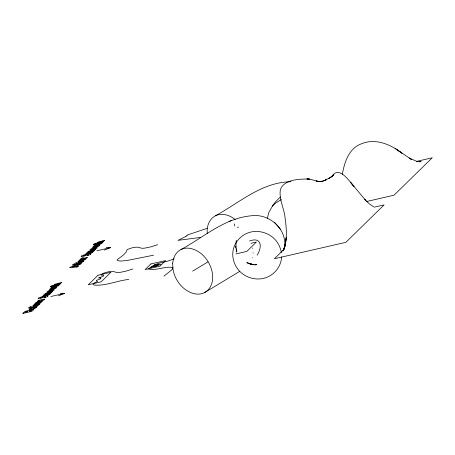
<?xml version="1.0" encoding="UTF-8"?>
<svg xmlns="http://www.w3.org/2000/svg" width="455" height="455" viewBox="0 0 455 455"><rect width="100%" height="100%" fill="white"/><g stroke="black" fill="none" stroke-linecap="round" stroke-linejoin="round"><path stroke-width="0.68" d="M46.353 293.839L49.515 293.202A4.214 0.87 -17.8 0 0 50.278 293.009A3.014 0.62 -17.8 0 0 50.829 292.849L51.261 292.719L49.942 293.725M89.362 251.751L92.524 251.114A4.214 0.87 -17.8 0 0 93.286 250.921A3.014 0.62 -17.8 0 0 93.838 250.762L94.27 250.631L92.951 251.638M281.565 256.876C281.469 261.352 279.808 265.72 277.158 269.303A26.39 25.355 25.3 0 1 272.829 273.813C267.927 277.851 261.358 279.637 255.079 278.801A25.98 24.962 25.3 0 1 247.349 276.646C242.487 274.496 238.352 270.748 235.821 266.073A25.685 24.678 25.3 0 1 233.165 258.702C231.925 252.605 233.421 246.07 237.174 241.116A26.39 25.355 25.3 0 1 241.508 236.606C246.405 232.568 252.974 230.782 259.253 231.623A25.98 24.962 25.3 0 1 266.983 233.773C271.845 235.923 275.98 239.671 278.517 244.352A25.685 24.678 25.3 0 1 281.167 251.723L281.332 252.747M235.741 246.149L235.9 247.389L236.253 240.257M284.631 247.133C286.986 228.421 268.473 212.849 250.443 215.875C223.894 218.565 203.516 237.442 180.931 249.562M267.341 218.73L268.706 212.747L271.703 207.326A26.39 25.355 25.3 0 1 276.037 202.822L281.378 199.552M252.752 257.706L252.724 257.871M342.325 174.367C344.452 162.276 348.86 148.137 361.731 143.689C375.602 137.99 390.936 144.502 401.953 153.21L395.156 148.455M284.051 248.817L285.552 244.062L283.238 250.352L284.972 246.269L286.303 237.174L285.746 242.111L284.5 247.571L282.936 250.762M44.908 293.924L45.489 294.163A1.985 0.409 -17.8 0 0 44.414 294.601A2.406 0.495 -17.8 0 0 43.754 295.022M87.923 251.837L88.497 252.076A1.985 0.409 -17.8 0 0 87.428 252.514A2.406 0.495 -17.8 0 0 86.769 252.935M43.629 295.215L44.414 295.323L43.288 295.585L42.423 296.433L42.98 296.268A5.505 1.137 -17.8 0 1 43.953 296.006L47.792 295.113A4.288 0.882 -17.8 0 1 48.719 294.948L50.005 293.947L49.629 294.061A3.811 0.785 -17.8 0 1 48.895 294.271A4.76 0.984 -17.8 0 1 48.258 294.43L45.096 295.085M86.643 253.128L87.423 253.236L86.296 253.498L85.432 254.345L85.989 254.18A5.505 1.137 -17.8 0 1 86.962 253.918L90.801 253.025A4.288 0.882 -17.8 0 1 91.728 252.866L93.013 251.86L92.644 251.973A3.811 0.785 -17.8 0 1 91.904 252.184A4.76 0.984 -17.8 0 1 91.267 252.343L88.111 252.997M284.273 248.202L284.722 246.951L283.556 249.931C287.839 238.79 286.314 226.317 284.659 214.777C283.152 206.661 279.131 198.545 280.286 190.122C283.283 179.162 300.647 178.769 309.662 179.162L306.858 178.821M257.166 255.209C262.467 246.729 261.477 236.572 249.511 240.979M54.151 284.904L54.947 285.012L52.331 285.609A4.686 0.967 -17.8 0 1 51.341 285.786L50.442 286.707L50.835 286.582A3.407 0.705 -17.8 0 1 51.836 286.303L58.155 284.858A6.569 1.354 -17.8 0 1 59.389 284.637M97.16 242.816L97.956 242.93L95.34 243.522A4.686 0.967 -17.8 0 1 94.35 243.698L93.457 244.619L93.844 244.494A3.407 0.705 -17.8 0 1 94.85 244.216L101.164 242.771A6.569 1.354 -17.8 0 1 102.398 242.549M186.88 235.292L187.665 234.905A10.88 2.241 -17.8 0 1 189.308 234.353L206.212 228.637A14.907 3.071 -17.8 0 0 207.161 228.279M237.766 227.71L237.948 227.375M29.183 309.332L29.763 308.803A2.52 0.518 -17.8 0 1 30.866 308.274A3.185 0.654 -17.8 0 1 32.39 307.773L34.062 307.387L33.101 308.456A1.837 0.381 -17.8 0 0 34.057 308.12A2.076 0.427 -17.8 0 0 35.001 307.569A3.06 0.631 -17.8 0 0 35.132 307.222L36.707 306.949M238.039 227.21L238.221 226.874M326.468 179.662L325.029 180.322L331.251 176.921L330.813 177.228L333.549 174.629L332.036 176.591C338.469 164.511 350.049 181.994 353.933 186.425L350.475 182.227L365.996 200.757L364.819 199.552L369.75 204.238L373.885 206.934M332.11 176.529L333.236 175.021L332.036 176.591M40.358 297.598L40.705 297.735M83.367 255.511L83.72 255.647M272.244 205.973L275.702 201.65L280.286 197.055M27.579 311.601L25.412 312.096A1.837 0.381 -17.8 0 1 25.878 311.8L26.879 311.453M59.537 284.614L60.526 283.647L60.123 283.772A6.074 1.251 -17.8 0 1 58.496 284.193M102.551 242.532L103.541 241.56L103.137 241.685A6.074 1.251 -17.8 0 1 101.505 242.106M283.516 249.818L274.388 258.747L345.868 242.322L384.105 204.904L374.488 207.116M283.88 249.454L284.608 248.743M24.024 312.284L22.75 313.523L23.165 313.393A5.784 1.194 -17.8 0 1 24.371 313.068L30.656 311.624A6.12 1.263 -17.8 0 1 31.759 311.408L33.852 309.571A3.248 0.671 -17.8 0 0 33.624 309.36A2.633 0.546 -17.8 0 0 32.567 309.417L31.981 309.536A2.753 0.569 -17.8 0 0 30.07 310.139A3.282 0.677 -17.8 0 0 29.211 310.543L28.58 310.555A2.229 0.461 -17.8 0 0 27.579 310.668L27.016 310.805A2.121 0.438 -17.8 0 0 25.924 311.174L25.281 311.465M98.718 242.56L99.764 242.151M55.709 284.648L59.702 283.562M97.29 242.634L97.671 242.356A1.911 0.392 -17.8 0 1 98.553 241.941L102.625 240.917M54.281 284.722L54.663 284.443A1.911 0.392 -17.8 0 1 55.544 284.028L59.611 282.999A6.637 1.371 -17.8 0 0 61.249 282.589L61.783 282.418L60.487 283.419A2.958 0.609 -17.8 0 0 59.827 283.533M89.43 251.649L90.079 251.336A4.067 0.836 -17.8 0 1 91.051 251.092L93.417 250.546A4.169 0.859 -17.8 0 1 93.69 250.489A3.674 0.756 -17.8 0 1 94.242 250.409L95.527 249.403L95.095 249.539A3.418 0.705 -17.8 0 1 94.316 249.755L89.271 251.023A1.752 0.358 -17.8 0 0 88.799 251.223L88.179 251.575A2.485 0.512 -17.8 0 0 88.043 251.689M88.185 252.872L91.62 251.899A5.124 1.058 -17.8 0 1 92.956 251.638M46.416 293.737L47.064 293.424A4.067 0.836 -17.8 0 1 48.037 293.179L50.403 292.633A4.169 0.859 -17.8 0 1 50.681 292.576A3.674 0.756 -17.8 0 1 51.227 292.491L52.518 291.49L52.08 291.627A3.418 0.705 -17.8 0 1 51.307 291.843L46.262 293.111A1.752 0.358 -17.8 0 0 45.79 293.304L45.17 293.663A2.485 0.512 -17.8 0 0 45.028 293.776M45.17 294.959L48.611 293.987A5.124 1.058 -17.8 0 1 49.948 293.725M163.936 276.145L171.41 270.156L172.775 268.473L172.889 267.483C165.017 266.05 156.537 270.782 148.637 269.115L149.086 268.291L150.355 267.546L156.287 265.709L154.666 265.828L160.928 264.275L155.764 266.391A3.003 0.62 -17.8 0 1 154.097 266.761L153.289 266.744A1.706 0.353 -17.8 0 1 153.278 266.584L153.443 266.431A2.076 0.427 -17.8 0 1 153.909 266.158L158.812 264.565L154.558 265.055L155.627 264.463L157.839 264.116L154.33 265.919L150.713 267.136L154.535 264.861L160.183 262.939A9.384 1.934 -17.8 0 1 161.553 262.598L167.013 261.358L174.174 258.889M93.849 247.019L93.957 246.94A2.013 0.415 -17.8 0 1 94.322 246.729L94.714 246.542A2.247 0.461 -17.8 0 1 95.613 246.2L96.659 245.905A2.633 0.54 -17.8 0 1 98.291 245.66M91.296 249.516L91.404 249.437A2.013 0.415 -17.8 0 1 91.768 249.232L92.16 249.039A2.247 0.461 -17.8 0 1 93.059 248.697L94.105 248.402A2.633 0.54 -17.8 0 1 95.743 248.163M50.835 289.107L50.949 289.027A2.013 0.415 -17.8 0 1 51.307 288.817L51.705 288.629A2.247 0.461 -17.8 0 1 52.604 288.288L53.65 287.992A2.633 0.54 -17.8 0 1 55.282 287.748M48.287 291.604L48.395 291.524A2.013 0.415 -17.8 0 1 48.753 291.314L49.151 291.126A2.247 0.461 -17.8 0 1 50.05 290.785L51.096 290.489A2.633 0.54 -17.8 0 1 52.729 290.25M34.296 305.294L34.404 305.214A2.013 0.415 -17.8 0 1 34.768 305.004L35.16 304.816A2.247 0.461 -17.8 0 1 36.059 304.475L37.105 304.179A2.633 0.54 -17.8 0 1 38.738 303.94M39.494 304.241L39.83 303.991A5.301 1.092 -17.8 0 0 40.034 303.803L40.165 303.633A3.867 0.796 -17.8 0 0 38.169 303.371L37.788 303.439A3.623 0.745 -17.8 0 0 34.927 304.327A3.503 0.722 -17.8 0 0 33.528 305.077L33.073 305.498A4.078 0.842 -17.8 0 0 33.363 305.959M207.924 261.921L192.653 271.135M215.46 215.778C239.552 202.623 262.012 182.006 290.99 181.738M239.802 271.317L204.608 292.582M328.868 178.405L329.636 177.979L329.192 178.224M83.072 257.951L83.333 257.82L81.445 258.19A2.656 0.546 -17.8 0 0 81.229 258.355A2.184 0.449 -17.8 0 0 81.155 258.429M326.229 179.782L325.262 180.225M185.748 236.509L187.113 235.792L187.039 235.44M185.566 236.594L177.911 240.376L200.621 237.402M41.911 297.325L44.835 296.148A3.196 0.66 -17.8 0 1 46.08 295.796M29.831 310.816L31.64 310.401A1.837 0.381 -17.8 0 1 31.634 310.646L29.16 311.203A1.792 0.37 -17.8 0 1 29.825 310.816M325.752 180.021L322.709 181.232M104.383 250.108L110.565 247.622L106.174 247.565M58.45 295.847L64.627 293.361L60.242 293.304M324.091 180.692L321.554 181.363L322.64 181.244L318.836 181.46L320.627 181.613L316.191 180.948L318.125 181.465L309.821 179.128L307.097 178.849M229.013 221.409L231.549 220.516M157.646 244.699L150.429 246.98L144.593 248.146A15.112 3.117 -17.8 0 1 141.528 248.208L137.905 247.162L134.583 247.298A9.851 2.03 -17.8 0 0 132.468 247.719L127.172 249.528L126.501 251.308A38.004 7.837 -17.8 0 1 125.893 252.451L122.924 255.443L117.06 259.765L117.322 260.3L118.698 260.783A51.995 10.721 -17.8 0 0 120.103 261.056L126.621 260.59L153.574 255.198M132.849 268.968L125.631 271.248L119.79 272.414A15.112 3.117 -17.8 0 1 116.73 272.471L113.102 271.43L109.786 271.561A9.851 2.03 -17.8 0 0 107.67 271.982L104.007 273.063A4.18 0.864 -17.8 0 0 102.676 273.626L101.971 274.007A5.557 1.143 -17.8 0 0 101.209 274.541L101.033 275.065L103.404 275.184A7.78 1.604 -17.8 0 1 103.7 275.389L103.228 276.185A1.752 0.358 -17.8 0 1 102.625 276.492L98.633 277.965L100.31 277.977A4.158 0.859 -17.8 0 1 100.993 278.17C100.401 279.916 93.52 280.058 97.603 281.27C96.631 282.39 90.824 283.715 93.923 285.04C105.668 286.212 117.162 280.564 128.776 279.467M99.884 242.123L102.716 241.474M416.399 161.434L432.25 157.794L394.019 195.206L366.775 201.468M101.499 242.111L98.661 242.686M96.83 250.779L110.565 247.622M83.066 258.383L86.16 257.666A4.05 0.836 -17.8 0 0 87.155 257.388L87.462 257.291L86.109 258.298A2.929 0.603 -17.8 0 0 85.512 258.4L80.91 259.464A3.014 0.62 -17.8 0 0 80.188 259.674L79.881 259.777L80.763 258.912L81.968 258.639L81.098 258.542M58.485 284.199L55.647 284.773M250.904 243.317L256.358 242.066L246.809 251.41L235.9 253.918M50.892 296.518L64.627 293.361M37.89 302.592L40.984 301.875A4.05 0.836 -17.8 0 0 41.979 301.597L42.287 301.494L40.933 302.501A2.929 0.603 -17.8 0 0 40.336 302.603L35.735 303.667A3.014 0.62 -17.8 0 0 35.012 303.877L34.705 303.98L35.587 303.121L36.792 302.842L35.922 302.751M254.737 264.969L256.683 264.594L251.757 264.27M79.841 263.718L72.84 265.231A2.013 0.415 -17.8 0 1 72.504 265.191L72.624 264.719A6.512 1.342 -17.8 0 1 73.045 264.378L74.984 263.872L74.694 264.008A1.405 0.29 -17.8 0 0 74.222 264.31L80.689 262.939A4.288 0.882 -17.8 0 0 81.581 262.7L82.105 262.535L80.734 263.553A6.188 1.274 -17.8 0 0 79.841 263.724M54.327 287.253L54.691 287.179M95.146 247.588L94.788 247.662A3.623 0.745 -17.8 0 0 91.927 248.549A3.503 0.722 -17.8 0 0 90.528 249.3L90.073 249.721A4.078 0.842 -17.8 0 0 90.363 250.182A3.435 0.711 -17.8 0 0 91.233 250.182A4.152 0.859 -17.8 0 0 92.575 249.937L93.468 249.71A3.333 0.688 -17.8 0 0 96.5 248.464L96.835 248.214A5.301 1.092 -17.8 0 0 97.034 248.032L97.165 247.856A3.867 0.796 -17.8 0 0 95.169 247.594M52.137 289.676L51.773 289.75A3.623 0.745 -17.8 0 0 48.918 290.637A3.503 0.722 -17.8 0 0 47.513 291.388L47.064 291.809A4.078 0.842 -17.8 0 0 47.354 292.269A3.435 0.711 -17.8 0 0 48.224 292.269A4.152 0.859 -17.8 0 0 49.567 292.025L50.459 291.797A3.333 0.688 -17.8 0 0 53.491 290.552L53.821 290.301A5.301 1.092 -17.8 0 0 54.026 290.114L54.156 289.943A3.867 0.796 -17.8 0 0 52.154 289.681M85.984 258.73L84.403 259.003A3.06 0.631 -17.8 0 1 84.289 259.35M44.755 299.077L43.174 299.35A3.06 0.631 -17.8 0 1 43.054 299.697M76.668 267.011L70.133 267.699A3.287 0.677 -17.8 0 0 69.757 267.75L70.821 266.926A2.241 0.461 -17.8 0 0 71.031 266.857L80.103 263.911A5.46 1.126 -17.8 0 0 80.7 263.712L81.041 263.576L79.818 264.611A3.014 0.62 -17.8 0 0 79.289 264.764L77.384 265.367L76.4 266.329L77.799 266.152A2.138 0.438 -17.8 0 0 78.237 266.078L78.556 266.01L77.578 266.966A7.053 1.456 -17.8 0 0 76.673 267.005M419.26 161.849L421.131 161.673L417.588 161.684L409.136 158.056L411.4 159.415L397.039 149.78M253.657 264.611L253.082 264.537M99.298 244.955L99.389 244.966A3.867 0.796 -17.8 0 1 99.719 245.359L99.588 245.529A5.301 1.092 -17.8 0 1 99.383 245.717L99.048 245.967A3.333 0.688 -17.8 0 1 96.022 247.219L95.129 247.44A4.152 0.859 -17.8 0 1 93.793 247.679A3.435 0.711 -17.8 0 1 92.934 247.679A4.078 0.842 -17.8 0 1 92.627 247.224L93.076 246.803A3.503 0.722 -17.8 0 1 94.492 246.053A3.623 0.745 -17.8 0 1 97.33 245.171L97.7 245.091A3.879 0.802 -17.8 0 1 99.304 244.949M98.257 245.677L97.603 246.092A2.281 0.472 -17.8 0 1 96.932 246.36L95.76 246.707A3.134 0.648 -17.8 0 1 93.946 247.042M95.704 248.18L95.049 248.595A2.281 0.472 -17.8 0 1 94.378 248.857L93.212 249.203A3.134 0.648 -17.8 0 1 91.392 249.539M55.243 287.765L54.594 288.18A2.281 0.472 -17.8 0 1 53.923 288.447L52.752 288.794A3.134 0.648 -17.8 0 1 50.937 289.13M52.695 290.267L52.041 290.682A2.281 0.472 -17.8 0 1 51.369 290.944L50.198 291.291A3.134 0.648 -17.8 0 1 48.384 291.627M38.703 303.957L38.049 304.372A2.281 0.472 -17.8 0 1 37.378 304.634L36.207 304.981A3.134 0.648 -17.8 0 1 34.392 305.316M252.178 264.389L251.86 264.321M252.804 264.474L249.897 263.763L253.509 264.753L247.349 262.751L247.617 262.882M251.376 264.219L249.749 263.763L250.074 263.866M249.42 263.655L249.255 263.599M249.09 263.536L248.76 263.417M248.1 263.155L247.776 263.018M247.446 262.876L247.611 262.945M246.633 262.484L246.468 262.399M235.246 219.52L232.755 217.797A26.39 19.428 58.9 0 0 227.54 215.323C222.865 213.645 217.257 213.93 213.304 217.16A25.98 19.127 58.9 0 0 209.397 221.801C207.389 225.418 206.837 229.678 207.281 233.751M280.701 229.536L274.405 222.176M234.388 223.917L234.57 224.861M252.428 248.02L252.502 248.385M236.156 248.709L236.799 252.007M235.747 246.542L236.793 251.985M234.643 225.373L234.729 226.038M253.037 252.747L253.054 253.111M24.069 312.272A5.011 1.035 -17.8 0 1 25.247 311.465M26.925 311.419A1.422 0.296 -17.8 0 1 27.522 311.612M36.696 307A5.767 1.189 -17.8 0 1 36.417 307.341A5.926 1.223 -17.8 0 1 35.945 307.734A3.629 0.751 -17.8 0 1 34.023 308.695M34.017 308.695A3.333 0.688 -17.8 0 1 32.561 309.155L30.741 309.565A3.509 0.722 -17.8 0 1 29.586 309.656A3.64 0.751 -17.8 0 1 29.433 309.633A3.27 0.677 -17.8 0 1 29.177 309.332M33.38 305.953A3.435 0.711 -17.8 0 0 34.233 305.959A4.152 0.859 -17.8 0 0 35.575 305.714L36.468 305.487A3.333 0.688 -17.8 0 0 39.5 304.241M35.979 302.638A2.184 0.449 -17.8 0 1 36.053 302.558A2.656 0.546 -17.8 0 1 36.264 302.393L38.157 302.023L37.896 302.16A1.473 0.301 -17.8 0 0 37.617 302.348A1.803 0.37 -17.8 0 0 37.771 302.547M43.043 299.697A2.076 0.427 -17.8 0 1 42.116 300.249A1.837 0.381 -17.8 0 1 41.149 300.59L42.105 299.515L40.438 299.902A3.185 0.654 -17.8 0 0 38.908 300.402A2.52 0.518 -17.8 0 0 37.805 300.931L37.253 301.409A3.27 0.677 -17.8 0 0 37.475 301.762A3.64 0.751 -17.8 0 0 37.64 301.779A3.509 0.722 -17.8 0 0 38.789 301.693L40.603 301.29A3.333 0.688 -17.8 0 0 42.059 300.823A3.629 0.751 -17.8 0 0 43.987 299.862A5.926 1.223 -17.8 0 0 44.471 299.464A5.767 1.189 -17.8 0 0 44.744 299.128M40.324 297.604A2.611 0.54 -17.8 0 1 41.223 297.098L41.593 296.916L38.903 297.712A6.08 1.257 -17.8 0 0 38.368 298.139L38.192 298.343A3.765 0.774 -17.8 0 0 38.265 298.725L38.476 298.759A2.639 0.546 -17.8 0 0 39.534 298.673L39.676 298.645A2.872 0.592 -17.8 0 0 41.064 298.281A2.679 0.552 -17.8 0 0 41.894 297.979A6.347 1.308 -17.8 0 0 42.685 297.65L43.561 297.269A4.487 0.927 -17.8 0 1 44.289 296.95A1.57 0.324 -17.8 0 1 45.164 296.688L45.773 296.785A1.718 0.353 -17.8 0 1 45.472 297.001A3.242 0.665 -17.8 0 1 44.88 297.314L44.249 297.61L47.007 296.819A6.245 1.285 -17.8 0 0 47.741 296.268M41.894 297.325A1.496 0.307 -17.8 0 1 40.694 297.746M46.097 295.778A3.026 0.626 -17.8 0 1 47.974 295.801A4.635 0.955 -17.8 0 1 47.735 296.268M54.321 287.259A3.623 0.745 -17.8 0 0 51.472 288.14A3.503 0.722 -17.8 0 0 50.067 288.891L49.618 289.312A4.078 0.842 -17.8 0 0 49.908 289.772A3.435 0.711 -17.8 0 0 50.778 289.772A4.152 0.859 -17.8 0 0 52.115 289.528L53.013 289.3A3.333 0.688 -17.8 0 0 56.045 288.055L56.374 287.805A5.301 1.092 -17.8 0 0 56.574 287.617L56.704 287.446A3.867 0.796 -17.8 0 0 54.708 287.179M58.268 285.82A3.117 0.643 -17.8 0 0 58.831 285.404A5.284 1.092 -17.8 0 0 59.048 285.149L57.432 285.205A2.679 0.552 -17.8 0 1 57.404 285.501L53.576 286.559L54.077 286.07L52.683 286.388L50.733 287.213L52.496 287.617L56.511 286.457A2.383 0.489 -17.8 0 0 57.176 286.269A1.553 0.319 -17.8 0 0 58.246 285.825M102.631 240.905A6.637 1.371 -17.8 0 0 104.263 240.502L104.792 240.331L103.495 241.332A2.958 0.609 -17.8 0 0 102.836 241.446M101.277 243.732A3.117 0.643 -17.8 0 0 101.846 243.317A5.284 1.092 -17.8 0 0 102.056 243.061L100.447 243.118A2.679 0.552 -17.8 0 1 100.413 243.414L96.585 244.471L97.086 243.982L95.698 244.301L93.741 245.126L95.504 245.529L99.526 244.369A2.383 0.489 -17.8 0 0 100.191 244.181A1.553 0.319 -17.8 0 0 101.255 243.738M83.333 255.517A2.611 0.54 -17.8 0 1 84.232 255.01L84.602 254.828L81.911 255.63A6.08 1.257 -17.8 0 0 81.377 256.051L81.206 256.256A3.765 0.774 -17.8 0 0 81.274 256.637L81.485 256.671A2.639 0.546 -17.8 0 0 82.543 256.586L82.685 256.557A2.872 0.592 -17.8 0 0 84.078 256.193A2.679 0.552 -17.8 0 0 84.903 255.892A6.347 1.308 -17.8 0 0 85.694 255.568L86.569 255.181A4.487 0.927 -17.8 0 1 87.303 254.863A1.57 0.324 -17.8 0 1 88.173 254.601L88.782 254.698A1.718 0.353 -17.8 0 1 88.48 254.914A3.242 0.665 -17.8 0 1 87.889 255.227L87.258 255.522L90.016 254.732A6.245 1.285 -17.8 0 0 90.755 254.18M83.709 255.659A1.496 0.307 -17.8 0 0 84.903 255.238L87.843 254.061A3.196 0.66 -17.8 0 1 89.089 253.708M89.106 253.691A3.026 0.626 -17.8 0 1 90.989 253.714A4.635 0.955 -17.8 0 1 90.744 254.18M82.799 258.144A1.473 0.301 -17.8 0 1 83.072 257.951M82.947 258.343A1.803 0.37 -17.8 0 1 82.759 258.15M84.277 259.35A2.076 0.427 -17.8 0 1 83.345 259.902A1.837 0.381 -17.8 0 1 82.378 260.243L83.339 259.168L81.667 259.555A3.185 0.654 -17.8 0 0 80.137 260.055A2.52 0.518 -17.8 0 0 79.039 260.584L78.459 261.113A3.27 0.677 -17.8 0 0 78.709 261.415A3.64 0.751 -17.8 0 0 78.874 261.432A3.509 0.722 -17.8 0 0 80.023 261.346L81.837 260.942A3.333 0.688 -17.8 0 0 83.293 260.476A3.629 0.751 -17.8 0 0 85.216 259.515A5.926 1.223 -17.8 0 0 85.699 259.117A5.767 1.189 -17.8 0 0 85.972 258.781M83.032 261.585A3.117 0.643 -17.8 0 0 83.601 261.17A5.284 1.092 -17.8 0 0 83.811 260.914L82.201 260.971A2.679 0.552 -17.8 0 1 82.173 261.267L78.34 262.325L78.846 261.83L77.452 262.154L75.496 262.979L77.259 263.382L81.28 262.222A2.383 0.489 -17.8 0 0 81.946 262.034A1.553 0.319 -17.8 0 0 83.009 261.591M30.604 308.922L31.594 308.848L32.14 308.314L30.639 308.877M38.652 301.051L39.642 300.977L40.188 300.442L38.652 301.051M79.881 260.704L80.871 260.63L81.417 260.095L79.892 260.681M172.673 263.189L172.951 269.03A25.685 18.911 58.9 0 0 175.13 276.504C177.575 282.282 181.716 287.384 187.085 290.682A26.39 19.428 58.9 0 0 192.3 293.151C196.975 294.834 202.577 294.544 206.536 291.314A25.98 19.127 58.9 0 0 210.443 286.678C212.701 282.612 213.099 277.76 212.36 273.233A25.685 18.911 58.9 0 0 210.182 265.76C207.736 259.981 203.595 254.88 198.226 251.581A26.39 19.428 58.9 0 0 193.011 249.112C188.336 247.435 182.728 247.719 178.775 250.95A25.98 19.127 58.9 0 0 174.868 255.585L173.389 259.162L172.673 263.189M30.354 307.25L36.827 305.862A4.288 0.882 -17.8 0 0 37.719 305.623L38.243 305.459L36.872 306.477A6.188 1.274 -17.8 0 0 35.979 306.642L28.978 308.149A2.013 0.415 -17.8 0 1 28.642 308.115L28.762 307.637A6.512 1.342 -17.8 0 1 29.183 307.296L31.122 306.789L30.832 306.926A1.405 0.29 -17.8 0 0 30.354 307.227L30.354 307.25M332.685 175.749L331.934 176.876L333.868 174.265L332.355 176.159L332.685 175.749M75.536 265.93L74.904 266.545L72.533 266.857L75.536 265.93M98.024 275.224L88.236 284.802L101.181 281.827L110.963 272.255L98.024 275.224M150.884 263.945L145.117 269.587L159.859 266.198L165.62 260.561L150.884 263.945M252.633 264.469L252.326 264.418L252.633 264.469"/></g></svg>
